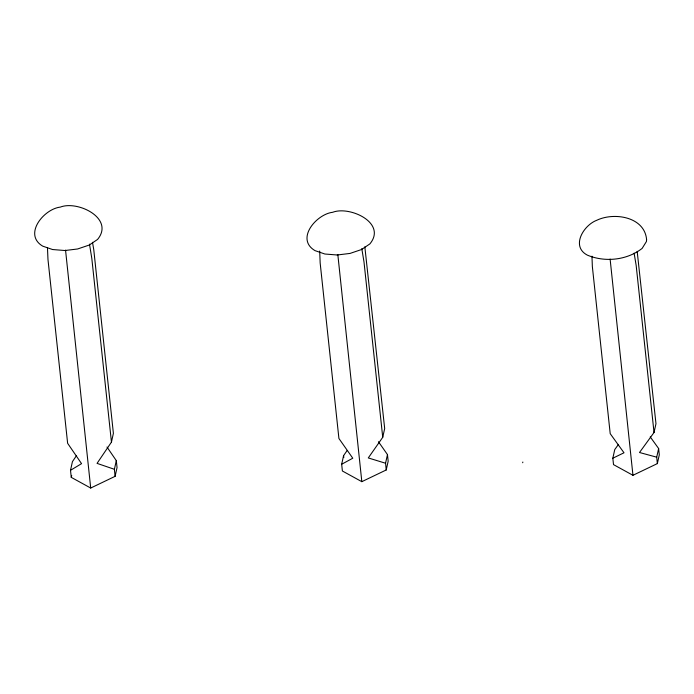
<?xml version="1.0" encoding="UTF-8"?>
<svg xmlns="http://www.w3.org/2000/svg" width="694" height="694" viewBox="0 0 694 694"><rect width="100%" height="100%" fill="white"/><g stroke="black" fill="none" stroke-linecap="round" stroke-linejoin="round"><path stroke-width="1.04" d="M106.997 447.031L116.314 460.643L117.052 467.548L115.1 476.336L90.706 488.038L71.265 477.368L70.51 470.306L72.428 461.657L76.592 455.49M71.265 477.368L71.699 475.416M115.1 476.336L114.389 469.291L97.056 463.375L111.448 442.113L113.391 433.334L93.759 249.597L92.493 242.284M114.389 469.291L116.314 460.643M378.421 441.696L387.469 454.587L388.172 461.18L386.228 469.968L361.826 481.671L342.394 471L341.674 464.251L343.591 455.611L347.173 450.475M386.228 469.968L385.552 463.236L368.28 457.936L382.732 437.307L384.684 428.519L364.836 246.821M385.552 463.236L387.469 454.587M522.686 462.733L522.842 462.048M650.235 436.899L658.632 448.532L659.3 454.813L657.348 463.601L632.954 475.295L613.522 464.624L612.828 458.205L614.754 449.565L618.501 444.368M657.348 463.601L656.706 457.181L639.504 452.505L654.026 432.492L655.977 423.704L637.179 251.375M656.706 457.181L658.632 448.532M70.51 470.306L81.554 463.653L67.63 443.301L47.973 259.417L47.461 247.602M341.674 464.251L352.778 458.222L338.915 438.478L320.16 262.948L319.682 251.046M612.828 458.205L624.001 452.783L610.208 433.663L592.346 266.487L591.965 256.173M64.984 250.525L77.624 248.973L89.231 245.051L97.576 239.439C114.814 218.515 77.806 200.202 60.317 207.107C43.869 208.937 22.963 234.451 42.716 246.144L52.579 249.536L64.88 250.517M337.267 254.984L350.036 253.423L361.522 249.536L369.859 243.924C387.209 223 349.767 205.615 332.678 212.295C316.499 214.108 295.167 238.962 314.998 250.629L324.861 254.013L337.171 254.993M634.099 253.119L636.172 265.464L654.026 432.492M361.791 248.626L363.994 261.924L382.732 437.307M89.491 244.141L91.808 258.385L111.448 442.113M343.591 455.611L343.808 457.493M632.954 475.295L610.113 259.062M361.826 481.671L337.831 254.594M90.706 488.038L65.548 250.135M646.608 239.786L646.426 241.512L642.141 248.4C626.942 260.267 604.934 262.549 587.28 255.106C570.659 246.309 583.602 225.203 596.736 220.293C614.103 211.887 644.821 216.762 646.608 239.786"/></g></svg>
